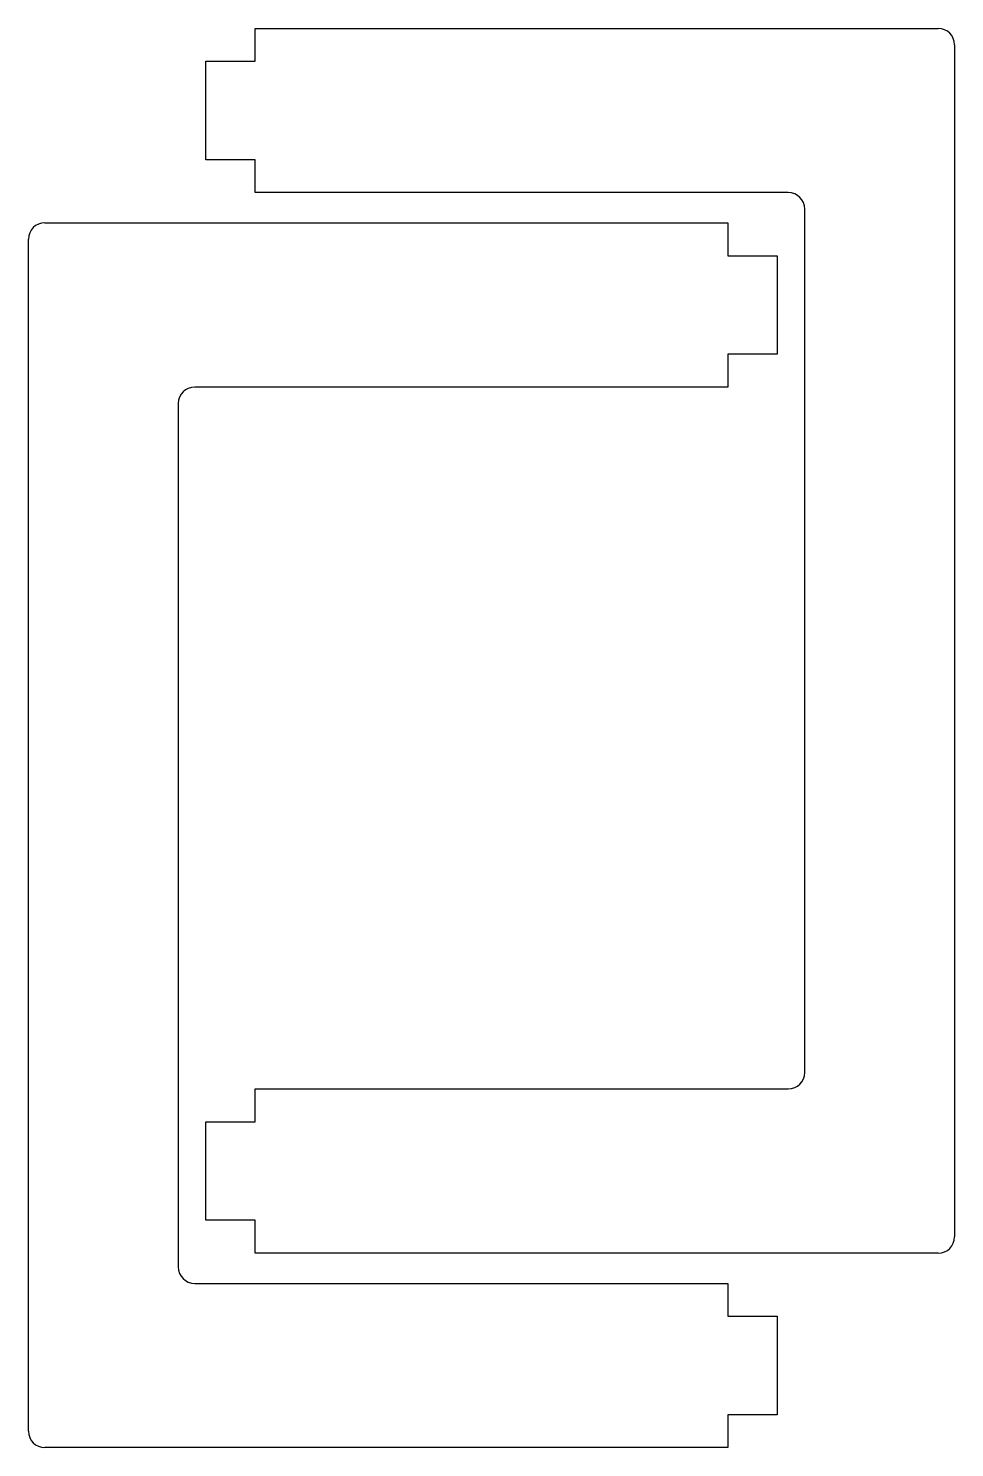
# Model space of a CAD drawing. Extents: x 126.9 to 183.3, y 31.5 to 117.9.
import ezdxf

# ---------------------------------------------------------------- set-up
doc = ezdxf.new("R2010")
doc.units = 0
doc.layers.add('DEFAULT', color=7, linetype='CONTINUOUS')

msp = doc.modelspace()

# ---------------------------------------------------------------- linework, layer by layer
at = {"layer": 'DEFAULT', "color": 1}
for p, q in [((140.74, 115.896), (140.74, 117.896)), ((140.74, 117.896), (182.3, 117.896)), ((183.3, 116.896), (183.3, 44.316)), ((137.74, 112.896), (137.74, 115.896)), ((137.74, 115.896), (140.74, 115.896)), ((137.74, 109.896), (137.74, 112.896)), ((140.74, 109.896), (137.74, 109.896)), ((140.74, 107.896), (140.74, 109.896)), ((173.18, 107.896), (140.74, 107.896)), ((174.18, 102.256), (174.18, 106.896)), ((127.935, 106.055), (169.495, 106.055)), ((169.495, 106.055), (169.495, 104.055)), ((126.935, 32.475), (126.935, 105.055)), ((169.495, 104.055), (172.495, 104.055)), ((172.495, 104.055), (172.495, 101.055)), ((174.18, 100.496), (174.18, 102.256)), ((172.495, 101.055), (172.495, 98.055)), ((174.18, 96.696), (174.18, 100.496)), ((172.495, 98.055), (169.495, 98.055)), ((169.495, 98.055), (169.495, 96.055)), ((169.495, 96.055), (137.055, 96.055)), ((174.18, 54.316), (174.18, 96.696)), ((136.055, 95.055), (136.055, 52.674)), ((140.74, 51.316), (140.74, 53.316)), ((140.74, 53.316), (173.18, 53.316)), ((136.055, 52.674), (136.055, 48.874)), ((137.74, 48.316), (137.74, 51.316)), ((137.74, 51.316), (140.74, 51.316)), ((136.055, 48.874), (136.055, 47.115)), ((137.74, 45.316), (137.74, 48.316)), ((136.055, 47.115), (136.055, 42.475)), ((140.74, 45.316), (137.74, 45.316)), ((140.74, 43.316), (140.74, 45.316)), ((182.3, 43.316), (140.74, 43.316)), ((137.055, 41.475), (169.495, 41.475)), ((169.495, 41.475), (169.495, 39.475)), ((169.495, 39.475), (172.495, 39.475)), ((172.495, 39.475), (172.495, 36.475)), ((172.495, 36.475), (172.495, 33.475)), ((172.495, 33.475), (169.495, 33.475)), ((169.495, 33.475), (169.495, 31.475)), ((169.495, 31.475), (127.935, 31.475))]:
    msp.add_line(p, q, dxfattribs=at)
for centre, start, end in [((182.3, 116.896), 0, 90), ((173.18, 106.896), 0, 90), ((127.935, 105.055), 90, 180), ((137.055, 95.055), 90, 180), ((173.18, 54.316), 270, 0), ((182.3, 44.316), 270, 0), ((137.055, 42.475), 180, 270), ((127.935, 32.475), 180, 270)]:
    msp.add_arc(centre, 1, start, end, dxfattribs=at)

doc.saveas('drawing.dxf')
